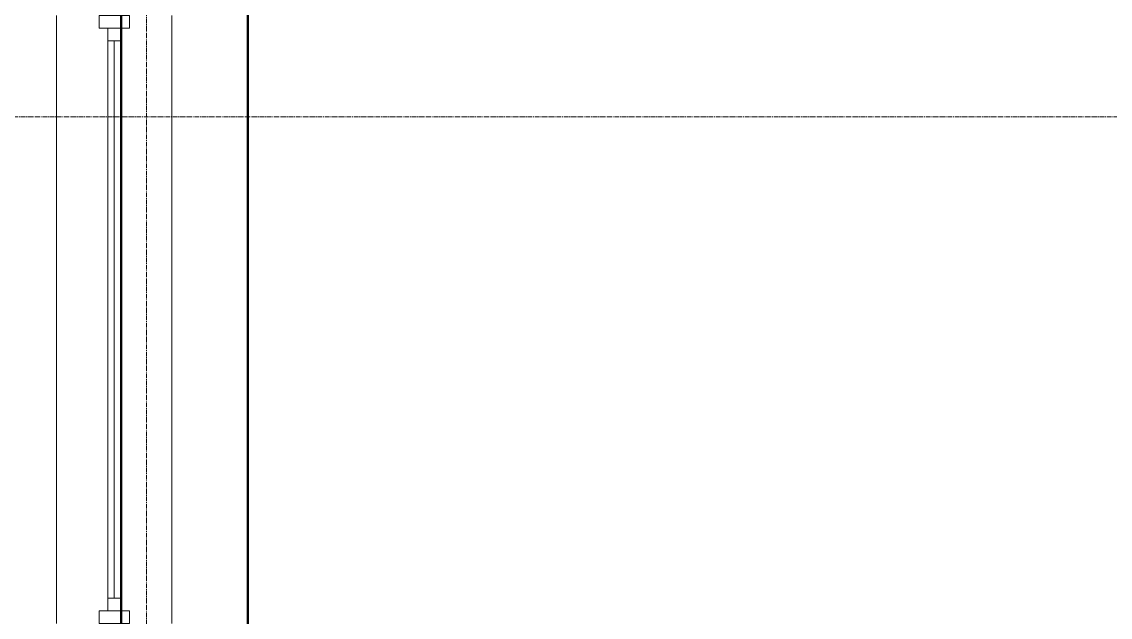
# Model space of a CAD drawing. Header units: millimetres. Extents: x -231292 to 573618, y -153144 to 564035.
# Drawn here: x 8391 to 12686, y -79420 to -77070 of the extents above; entities that cross this region are included whole.
import ezdxf

# ---------------------------------------------------------------- set-up
doc = ezdxf.new("R2010")
doc.units = ezdxf.units.MM
doc.linetypes.add('CENTER2', pattern=[28.575, 19.05, -3.175, 3.175, -3.175])
doc.layers.get('0').update_dxf_attribs({"color": 250})
for name, color, linetype, lineweight in [('A-Wall_Материал_Газоблок_Контур', 250, 'Continuous', 0), ('АР_Окна', 250, 'Continuous', 5), ('РД_Оси_100', 250, 'Continuous', 0)]:
    doc.layers.add(name, color=color, linetype=linetype, lineweight=lineweight)
doc.layers.add('КР_Балки-0.5', color=60, linetype='Continuous', lineweight=50, plot=False)

# ---------------------------------------------------------------- blocks, each defined once
blk = doc.blocks.new('оси_рен')
at = {"layer": 'РД_Оси_100', "color": 251, "linetype": 'CENTER2', "true_color": 0x636466}
for p, q in [((1195652.916, 135558.25), (1195652.916, 223268.25)), ((1189697.958, 207313.25), (1241712.916, 207313.25))]:
    blk.add_line(p, q, dxfattribs=at)

msp = doc.modelspace()

# ---------------------------------------------------------------- linework, layer by layer
at = {"layer": 'A-Wall_Материал_Газоблок_Контур', "color": 18, "linetype": 'Continuous', "lineweight": 0, "true_color": 0x000000}
for p, q in [((8528.458, -77045.283), (8528.458, -79445.283)), ((8983.458, -79445.283), (8983.458, -77045.283))]:
    msp.add_line(p, q, dxfattribs=at)
at = {"layer": 'АР_Окна', "color": 18, "linetype": 'Continuous', "lineweight": 5, "true_color": 0x000000}
for p, q in [((8528.458, -77045.283), (8528.458, -79445.283)), ((8983.458, -77045.283), (8983.458, -79445.283)), ((8730.958, -77145.283), (8780.958, -77145.283)), ((8755.958, -77145.283), (8755.958, -79345.283)), ((8730.958, -79345.283), (8780.958, -79345.283))]:
    msp.add_line(p, q, dxfattribs=at)
for points in [[(8815.958, -77095.283), (8815.958, -77045.283), (8695.958, -77045.283), (8695.958, -77095.283)], [(8730.958, -77095.283), (8780.958, -77095.283), (8780.958, -79395.283), (8730.958, -79395.283)], [(8815.958, -79395.283), (8815.958, -79445.283), (8695.958, -79445.283), (8695.958, -79395.283)]]:
    msp.add_lwpolyline(points, close=True, dxfattribs=at)
at = {"layer": 'КР_Балки-0.5', "color": 18, "ltscale": 200, "true_color": 0x000000}
for p, q in [((8783.458, -98050.283), (8783.458, -71545.283)), ((8783.458, -98050.283), (8783.458, -71545.283)), ((9283.458, -71545.283), (9283.458, -98050.283)), ((9283.458, -71545.283), (9283.458, -98050.283))]:
    msp.add_line(p, q, dxfattribs=at)

# ---------------------------------------------------------------- block references
at = {"rotation": 359.999868838025}
msp.add_blockref('оси_рен', (-1186769.82, -284755.728), dxfattribs=at)

doc.saveas('drawing.dxf')
